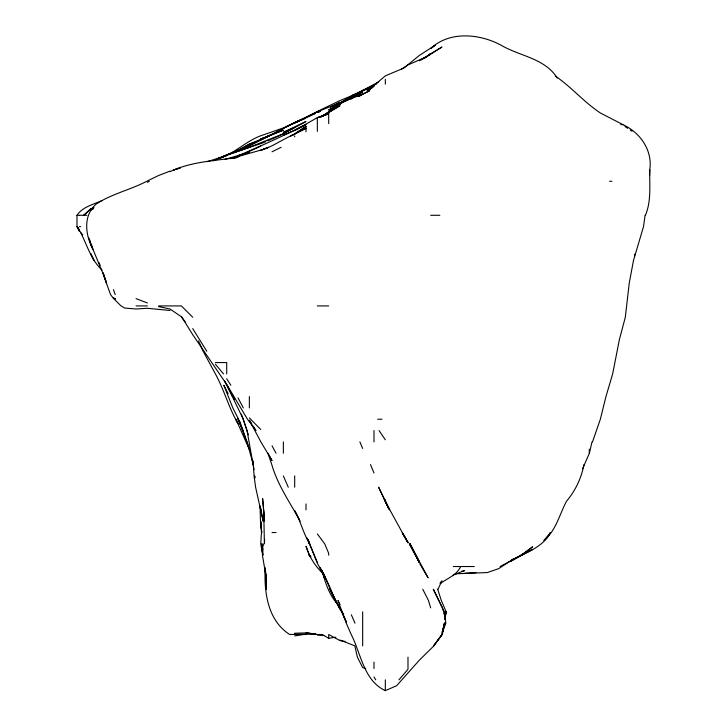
<?xml version="1.0" encoding="UTF-8"?>
<svg xmlns="http://www.w3.org/2000/svg" width="727" height="727" viewBox="0 0 727 727"><rect width="100%" height="100%" fill="white"/><g stroke="black" fill="none" stroke-linecap="round" stroke-linejoin="round"><path stroke-width="1.09" d="M265.21 567.66C264.019 591.833 267.409 620.285 289.709 634.507L315.082 634.135M263.683 509.872L264.41 543.869L264.637 539.334M623.266 124.826C640.432 132.723 652.728 150.607 649.784 169.954C649.384 185.167 651.51 200.825 645.422 215.283M262.81 548.394L262.683 555.192L261.693 543.869L262.792 555.192L260.729 543.869L261.484 532.537L260.693 521.204L261.366 528.411M262.856 546.131L262.901 543.869L262.402 555.192L266.3 577.856L265.228 568.587M649.584 175.625L649.784 169.954M645.103 215.283L643.522 226.615L633.453 260.602L629.218 283.266L625.311 317.254L619.313 339.918L612.652 373.905L605.964 396.569L600.357 419.234L592.505 441.889M444.897 619.059L446.16 611.843L444.697 619.059M444.633 619.059L445.978 611.843M589.397 453.221L592.005 441.889M583.972 464.553C581.391 478.075 575.457 490.571 566.615 501.112C559.372 514.48 556.255 530.283 543.95 540.515L550.403 532.537C544.623 544.223 532.682 549.957 521.468 555.192L509.963 561.58L532.627 549.394L521.295 554.71M442.261 632.208L444.788 623.175L441.98 634.507L433.919 645.84L419.325 660.207L396.66 685.697L385.328 690.65C363.773 680.626 361.055 653.809 351.332 634.726L346.252 623.175L337.982 600.52L340.009 604.528M442.298 632.208L445.115 623.175L442.334 631.454M442.37 632.172L445.869 623.175L444.361 611.843L433.292 589.188L441.98 606.981M582.618 468.67L589.279 453.53M438.017 589.188L441.98 580.7M77.007 226.615L79.407 231.159L77.007 226.615L76.962 215.283C82.433 206.959 93.374 204.423 102.071 200.552M439.999 583.245L441.316 581.555M440.507 583.481C447.505 578.101 456.638 575.384 460.709 566.524M398.95 679.827L407.992 669.303M427.567 56.043L430.648 53.589L426.685 56.651L441.98 46.991L419.325 60.75M401.477 69.247L407.992 64.903L426.913 56.651L421.215 59.896M425.131 57.869L426.794 56.651M328.677 112.531L340.009 104.37L328.677 112.503L340.009 105.769L319.226 117.501M358.311 94.719L362.664 91.638L354.167 96.927M306.012 126.389L294.689 134.177L290.509 135.967L306.012 128.325L294.689 133.913L306.012 126.389L306.012 131.814M322.906 115.811L340.009 104.17L328.677 112.203C339.991 100.453 356.13 98.063 369.725 90.648L358.547 96.5M93.492 208.222L90.739 210.048L93.565 208.585M321.761 116.72L323.533 115.584M325.296 114.448L327.059 113.303L321.761 116.574M378.758 81.778L341.754 101.98L351.332 96.246L376.831 83.741M354.167 96.964L362.664 91.775L351.332 98.318M238.919 149.98L249.361 144.246L256.576 141.601M362.191 90.648L362.664 90.375M328.677 123.617L328.677 113.303L317.345 117.819L328.677 113.921L317.345 117.62L306.012 124.09C283.975 135.94 260.938 145.818 238.029 155.851L249.361 152.306L224.643 159.467M207.131 161.703L226.706 155.514L218.445 158.286L238.029 150.225L234.258 152.316L249.361 144.073L272.025 134.704L283.357 128.306L306.012 117.683L317.345 111.44L340.009 100.571L361.637 91.62L351.332 96.246L373.996 85.068L351.332 95.846L360.61 92.338M342.417 102.425L328.677 111.431L340.009 103.961L328.677 109.904L336.919 106.087M372.033 87.903L367.126 90.648L373.996 86.213L367.926 90.648L385.328 75.862L403.958 67.984L419.325 55.434L435.091 45.319L430.648 48.636C449.377 30.652 480.038 33.742 501.294 45.319C519.978 56.288 544.796 58.233 557.245 78.007M358.893 96.309L362.664 94.21L357.948 96.409M294.689 127.561L306.012 121.482L283.357 132.323L293.653 127.997M294.689 122.609L315.554 113.303L294.689 122.609L246.353 147.299L268.454 135.967L283.357 130.169L272.025 134.704M147.39 182.332L149.335 181.287M306.93 117.192L314.228 113.303L283.357 127.925L260.202 135.967C245.39 141.656 234.221 153.688 218.854 158.631L249.361 145.664M511.863 559.726L513.762 558.718M234.258 152.506L238.029 150.516M294.689 130.496L306.012 124.635L294.689 130.478L283.357 135.249M306.012 117.483L317.345 111.749L342.199 101.98L331.766 106.669M260.693 140.093L272.025 134.322L260.693 139.611L268.908 135.967L260.693 138.939L271.044 135.14M272.025 151.789L281.14 147.299M500.158 566.524L521.295 555.192L532.627 546.813L521.595 555.192L510.908 560.608L521.295 555.192L509.963 561.308L498.631 568.668L487.299 572.567L455.575 573.803M147.39 180.932L158.713 175.461L170.045 171.099M306.012 117.683L294.689 122.945L304.986 118.619M146.727 181.287C130.415 189.856 111.758 193.836 96.337 203.951C82.769 215.519 85.35 235.003 92.892 249.27L90.739 243.972L102.325 271.934L110.568 294.599L113.394 298.343L115.457 298.988M319.407 117.592L328.677 113.303M272.025 139.111L283.357 133.813L294.689 127.452L283.357 133.741L249.361 147.299L259.666 144.073M343.226 101.98L350.323 98.772M239.065 156.151L260.693 146.118M219.254 158.213L226.706 154.933L249.361 147.417L238.029 151.416M170.045 171.654C191.301 161.467 215.137 160.84 238.029 157.332L230.432 158.631L260.693 150.162L268.554 147.299L260.693 150.335C272.852 146.709 283.094 138.875 294.689 134.204L294.689 133.604M93.828 207.613L90.739 208.894L83.723 215.283L90.739 208.958L93.828 207.958M260.693 143.755L265.846 141.638M267.899 140.802L270.998 139.529M213.311 160.849L226.706 155.151L237.002 151.761M174.062 169.954L180.332 167.928L173.508 169.954M461.554 571.349L464.644 570.568L453.312 575.021L453.312 575.684M294.689 635.916L303.268 634.507M306.012 634.489L294.689 634.507L294.689 633.244L306.012 632.917L317.345 634.507L322.397 634.507L328.677 638.333L335.883 637.197M464.644 573.258L475.976 572.594M620.731 124.635L622.939 124.635L600.611 113.121C584.181 102.407 571.54 87.022 555.283 76.044M609.571 181.287L611.934 181.287M76.962 215.283L79.152 215.283M79.407 215.283L86.876 215.283M430.648 215.283L439.835 215.283M79.407 226.615L80.633 226.615M136.058 305.922L147.39 305.922M158.713 305.922L181.377 305.922L192.71 317.254M317.345 305.922L328.677 305.922M215.374 362.573L226.706 362.573L226.706 373.905M377.731 419.234L381.939 419.234M272.025 532.537L276.078 532.537M453.312 566.524L474.304 566.524M317.345 635.071L324.551 635.625M315.282 633.844L306.012 632.917L316.427 634.507M170.045 310.493L147.39 308.284L136.058 308.993L124.726 308.075L121.009 305.922L113.394 298.343M345.152 641.478L340.009 640.578L328.677 634.507L328.677 638.333M158.713 306.64L170.045 309.002L182.095 317.254M365.699 668.504L362.664 667.595L357.393 657.172L354.831 645.84L340.009 640.078M113.394 297.934L115.457 298.652M136.058 298.652L147.39 302.95M625.011 126.525L627.628 128.297M630.245 130.078L631.981 131.26M310.665 556.664L309.002 555.192L310.52 556.718M343.744 614.097L340.009 609.517L329.876 589.188L336.837 602.392M260.693 429.466L249.361 417.898M324.197 574.684C315.691 567.06 309.302 557.164 306.012 546.222L309.429 555.192L310.865 556.718M80.724 232.54L82.705 234.857M102.071 270.071C89.303 258.349 86.268 240.737 77.271 226.615M215.374 364.191L223.516 373.905M338.682 605.437C329.504 595.813 325.369 583.199 322.061 570.65L324.515 577.856L322.143 570.65M181.668 317.254L185.676 322.488M317.345 533.945L324.724 543.869L328.677 553.302L328.677 555.192M379.031 430.557L385.328 439.78M192.71 328.586L206.786 351.25M226.706 378.758L230.841 385.237M402.331 533.418L407.992 542.287L402.34 532.537L407.992 542.896L385.328 501.666L389.627 509.872L378.594 487.208L388.927 508.909L384.065 498.54M251.769 423.95L249.361 420.179L260.693 441.607L272.025 460.573L267.945 453.221L271.771 464.553C277.614 485.073 290.109 502.63 300.133 521.204M252.969 425.84L255.968 430.557L247.48 419.234L227.188 385.237L192.71 334.647L181.904 317.254M373.996 677.001L375.768 679.827M421.369 566.524L428.121 577.856L409.964 543.869L419.325 562.171L410.092 543.869L418.843 561.871M419.833 563.743L420.86 565.597M232.949 396.569L224.607 380.903L232.704 396.569L230.35 391.417M272.025 445.833L276.051 453.221M238.029 397.887L243.318 407.902M299.642 520.25L294.689 510.69C300.733 521.304 303.25 533.454 309.702 543.869L307.394 538.68M226.224 389.881L223.825 385.237L232.822 407.902L238.511 419.234L238.029 418.198L249.361 448.922M233.458 397.56L234.467 399.541M422.732 589.188L428.494 600.52L430.648 607.872M249.361 449.459L235.921 419.234L238.029 423.659C228.723 407.883 224.252 389.908 215.392 373.905L203.16 351.25L198.553 340.945M226.706 390.817L228.151 393.689M346.488 622.23L338.818 605.827M317.345 562.398L306.849 537.644M226.888 385.237L243.272 419.234L248.361 434.855M330.294 588.343L323.642 573.739M77.862 227.433L79.407 230.732M341.808 611.843L346.497 622.148M90.739 243.2L92.093 246.235M385.328 501.212L384.229 498.54L388.3 507.937M77.862 227.487L79.407 230.995M351.332 614.788L355.003 623.175M283.357 475.94L288.283 487.208M241.373 414.081L247.035 430.557L254.023 469.706M359.883 441.889L362.664 448.477M370.497 464.553L373.996 472.986M330.703 589.188L335.401 600.52L340.009 608.363C331.494 595.686 327.95 580.464 319.935 567.469L325.332 577.856L317.345 563.252L308.094 539.834M98.963 262.492L100.126 265.337M446.16 611.843L441.316 600.52L437.672 589.188M113.394 289.655L115.229 294.599M442.334 607.954L443.406 610.862M260.202 506.001L263.156 521.204L255.604 487.208L254.05 475.885L253.114 461.154M239.347 420.261L247.062 441.889L253.241 464.553L253.169 461.154M103.189 272.961L106.596 283.266L103.207 272.961M88.876 237.938L90.421 242.645L89.575 239.819M308.13 539.834L309.338 543.869M260.693 509.2L260.829 509.872M260.248 506.783L260.693 509.872L260.366 506.783M263.583 508.845L262.601 498.54L264.237 517.088M261.556 530.474L261.747 532.537L260.457 521.204L260.093 506.783M265.164 568.587L266.482 589.188L265.955 574.457M263.519 509.872L264.21 521.204M634.598 254.214L634.598 256.195M589.279 449.195L589.279 453.221M407.992 657.172L407.992 668.504M385.328 79.316L385.328 84.159M385.328 679.827L385.328 690.65M373.996 430.557L373.996 441.889M373.996 662.143L373.996 668.504M362.664 611.843L362.664 645.84M351.332 98.045L351.332 99.036M317.345 117.62L317.345 131.323M306.012 503.947L306.012 509.872M294.689 135.967L294.689 136.876M294.689 475.885L294.689 487.208M283.357 441.889L283.357 453.221M249.361 396.569L249.361 407.902M444.197 611.843L444.179 614.115L444.197 611.843M444.379 623.175L442.316 634.507L433.583 645.84L441.98 634.507L444.379 623.175M340.009 102.243L330.567 107.042L340.009 102.243M367.817 88.576L362.664 90.648L367.817 88.585M320.434 111.267L317.345 112.503L320.434 111.276M415.662 555.192L409.365 543.869L419.325 562.416L415.671 555.192M94.065 260.602L90.739 253.632L94.019 260.602M242.9 430.557L238.029 419.234L242.863 430.557M254.832 477.939L254.65 475.885L254.823 477.939"/></g></svg>
